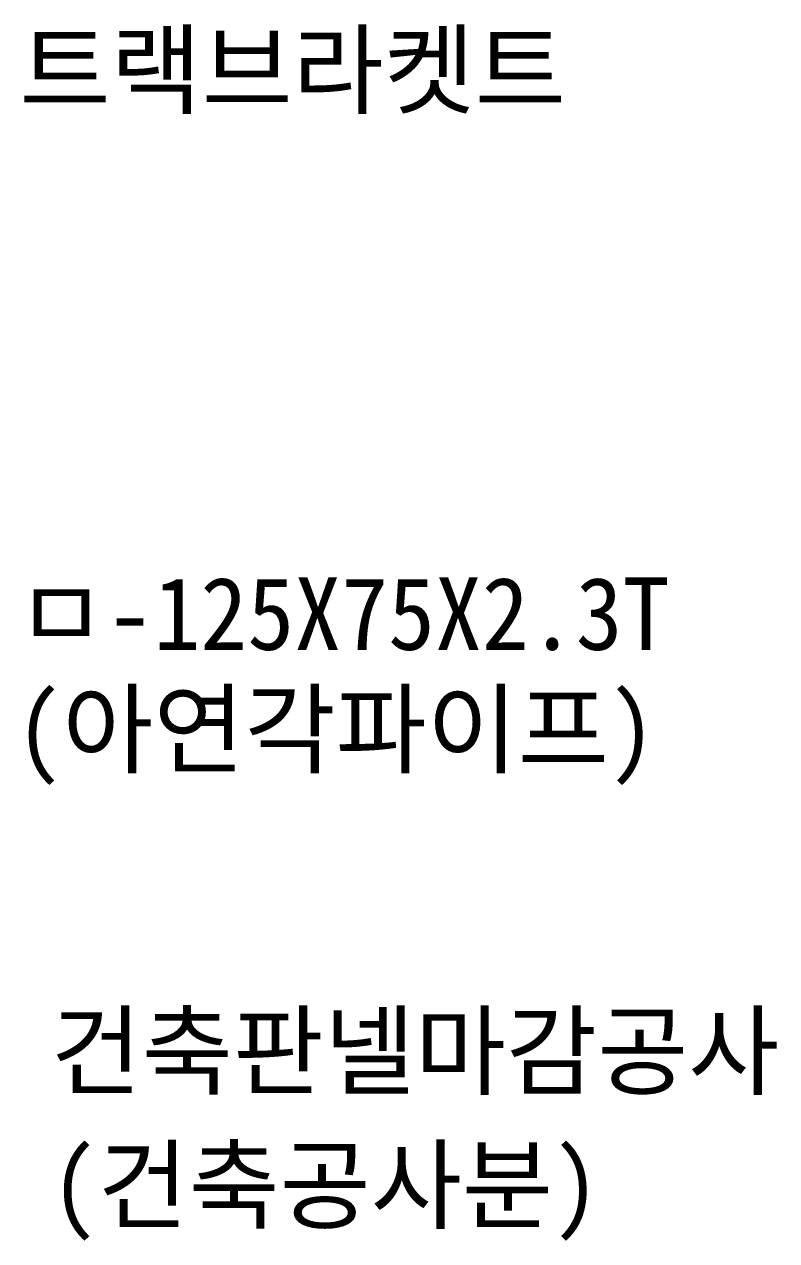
# Model space of a CAD drawing. Header units: millimetres. Extents: x 204328 to 274136, y -196910 to -178068.
# Drawn here: x 267956 to 269044, y -184369 to -182610 of the extents above; entities that cross this region are included whole.
import ezdxf

# ---------------------------------------------------------------- set-up
doc = ezdxf.new("R2010")
doc.units = ezdxf.units.MM
doc.layers.add('A-MKXS-TEXT1', color=3, linetype='Continuous', lineweight=25)
doc.styles.add('돋움체', font='')
doc.styles.get('돋움체').set_extended_font_data('DotumChe')

msp = doc.modelspace()

# ---------------------------------------------------------------- texts
at = {"layer": 'A-MKXS-TEXT1', "color": 0, "style": '돋움체'}
for s, p in [('트랙브라켓트', (267949, -182728.9, 0)), ('ㅁ-125X75X2.3T', (267943.4, -183515, 0)), ('(아연각파이프)', (267943.4, -183682.4, 0)), ('건축판넬마감공사', (267994.2, -184147.4, 0)), ('(건축공사분)', (267994.2, -184341.4, 0))]:
    msp.add_text(s, height=105, dxfattribs=at).set_placement(p)

doc.saveas('drawing.dxf')
